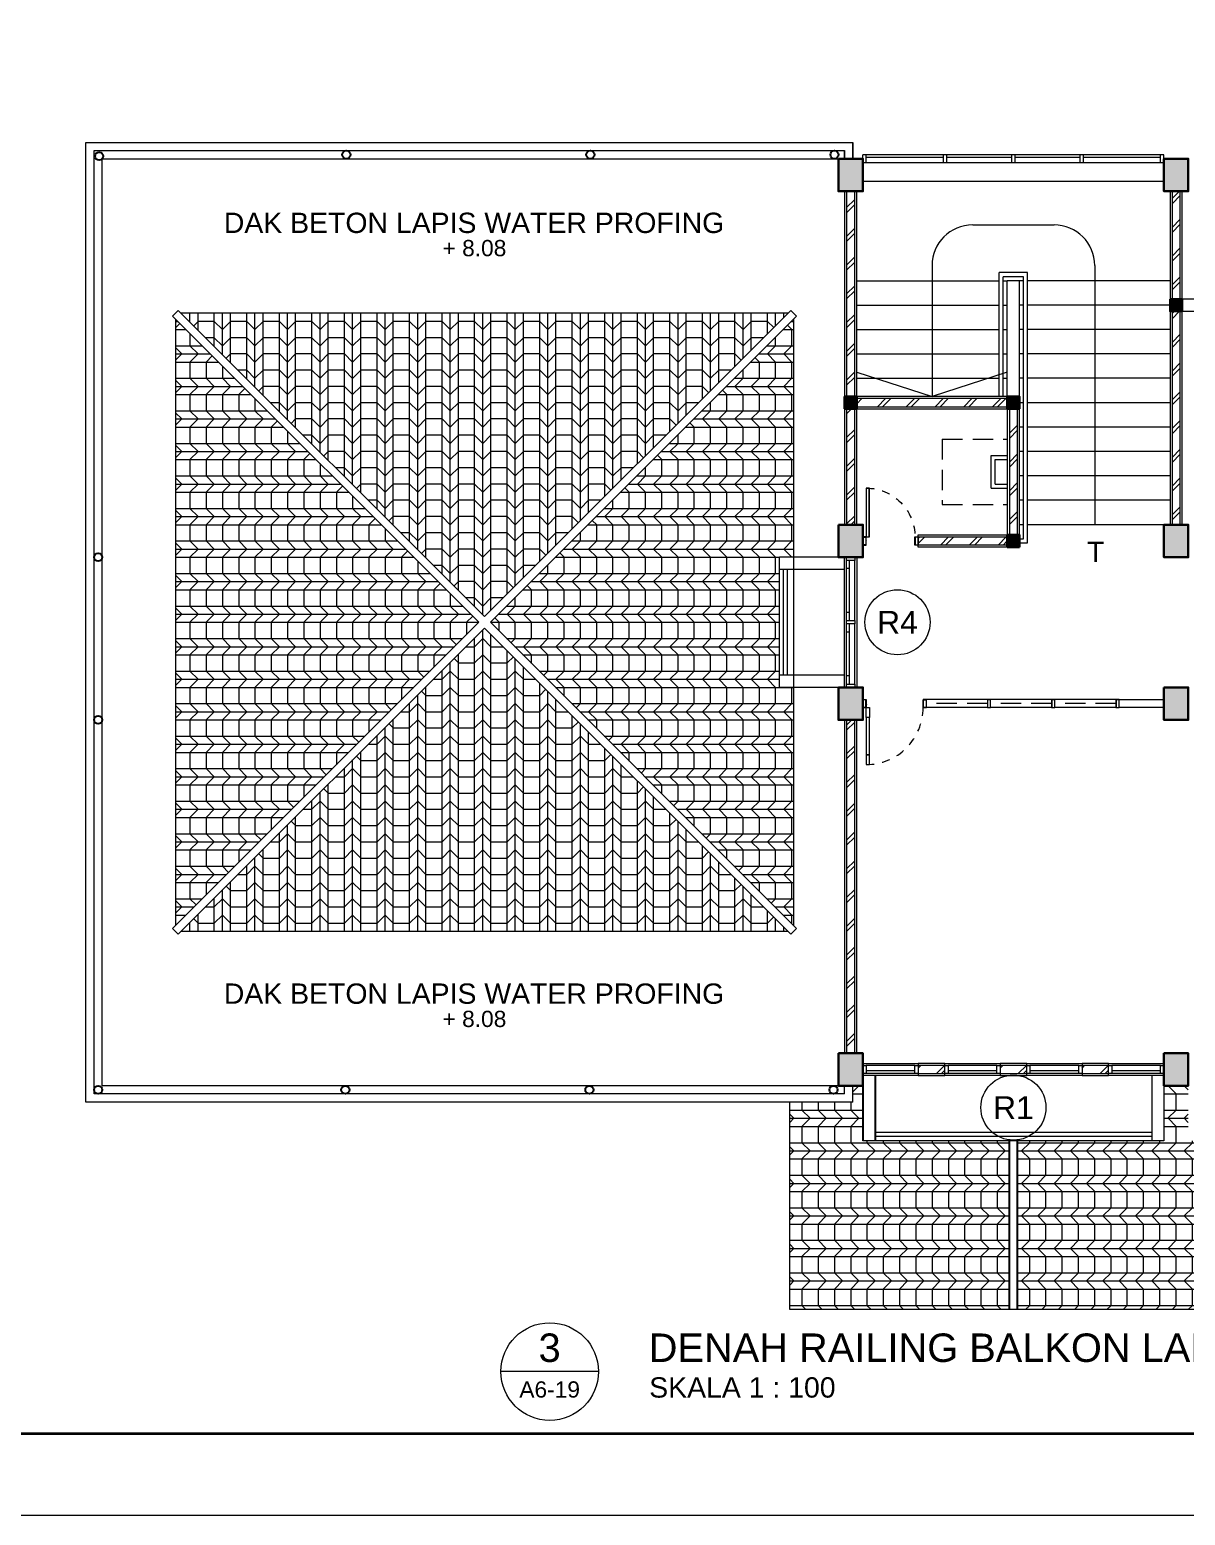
# Model space of a CAD drawing. Header units: millimetres. Extents: x -11 to 1625, y -267 to 180.
# Drawn here: x 939.79 to 953.99, y -267 to -248.73 of the extents above; entities that cross this region are included whole.
import ezdxf
from ezdxf.enums import TextEntityAlignment as Align

# ---------------------------------------------------------------- set-up
doc = ezdxf.new("R2010")
doc.units = ezdxf.units.MM
doc.linetypes.add('HIDDEN', pattern=[0.375, 0.25, -0.125])
for name, color, linetype, lineweight in [('ars', 11, 'Continuous', 5), ('atap', 7, 'Continuous', 20), ('dinding', 5, 'Continuous', 15), ('GRS KOP', 1, 'Continuous', 35), ('KOLOM', 1, 'Continuous', 30), ('kop', 7, 'Continuous', 20), ('kus', 63, 'Continuous', 15), ('lan', 7, 'Continuous', 15), ('not', 7, 'Continuous', 20), ('PARTISI', 190, 'Continuous', 9), ('SANITAIR', 4, 'Continuous', 5), ('sol kol', 8, 'Continuous', 0), ('tem', 5, 'Continuous', 20)]:
    doc.layers.add(name, color=color, linetype=linetype, lineweight=lineweight)
doc.styles.add('BARU', font='complex.shx')
doc.styles.add('S', font='SIMPLEX', dxfattribs={"width": 1.1})
doc.styles.get("Standard").update_dxf_attribs({"font": 'ARIALUNI.TTF'})
pattern_1 = [(45, (953.879, -261.71834), (-0.1767767, 0.1767767), []), (45, (953.9415, -261.71834), (-0.1767767, 0.1767767), [])]

# ---------------------------------------------------------------- blocks, each defined once
blk = doc.blocks.new('kop')
at = {"layer": 'GRS KOP'}
blk.add_lwpolyline([(1, 54), (83, 54), (83, 1), (1, 1)], close=True, dxfattribs=at)
at = {"layer": 'kop', "color": 7}
blk.add_line((0, 0), (84, 0), dxfattribs=at)
at = {"layer": 'kop', "style": 'BARU', "flags": 4}
for p, height in [((73.8, 5.4), 0.35), ((80.303, 5.382), 0.25), ((73.8, 4.9), 0.35), ((80.303, 4.882), 0.25), ((73.8, 4.4), 0.35), ((80.303, 4.382), 0.25)]:
    blk.add_attdef('-', p, '', height=height, dxfattribs=at)
at = {"layer": 'kop', "flags": 4}
for tag, p in [('AR-00', (78.057, 2.648)), ('00', (81.238, 2.647))]:
    blk.add_attdef(tag, text='', height=0.35, dxfattribs=at).set_placement(p, align=Align.MIDDLE)
blk = doc.blocks.new('Ndtpd')
blk.add_line((0.747, 0), (-0.747, 0))
blk.add_circle((0, 0), 0.747)
at = {"flags": 4}
for tag, height, p in [('NO', 0.5, (0, 0.148)), ('NOLBR', 0.3, (0, -0.398))]:
    blk.add_attdef(tag, text='', height=height, dxfattribs=at).set_placement(p, align=Align.CENTER)
for tag, p, height in [('NDTPD', (1.516, 0.148), 0.5), ('SKALA', (1.523, -0.398), 0.3)]:
    blk.add_attdef(tag, p, '', height=height, dxfattribs=at)
blk = doc.blocks.new('K1')
at = {"layer": 'KOLOM'}
blk.add_lwpolyline([(0.2, 0.15), (-0.2, 0.15), (-0.2, -0.15), (0.2, -0.15), (0.2, 0.15)], dxfattribs=at)
blk = doc.blocks.new('KP')
at = {"layer": 'KOLOM'}
blk.add_lwpolyline([(0.075, -0.075), (-0.075, -0.075), (-0.075, 0.075), (0.075, 0.075), (0.075, -0.075)], dxfattribs=at)
blk = doc.blocks.new('P 70')
at = {"linetype": 'HIDDEN', "ltscale": 0.3}
blk.add_lwpolyline([(-0.74, 0.1, -0.414214), (-0.04, 0.8, -1.303225)], format="xyb", dxfattribs=at)
for points in [[(-0.04, 0.8), (-0.08, 0.8), (-0.08, 0.68), (-0.04, 0.68)], [(-0.04, 0.68), (-0.08, 0.68), (-0.08, 0.22), (-0.04, 0.22)], [(-0.04, 0.1), (-0.08, 0.1), (-0.08, 0.22), (-0.04, 0.22)], [(-0.735, 0.06), (-0.74, 0.06), (-0.74, 0.061), (-0.74, 0.1), (-0.78, 0.1), (-0.78, 0), (-0.74, 0), (-0.74, 0.056), (-0.735, 0.058)], [(-0.742, 0.002), (-0.778, 0.002), (-0.778, 0.098), (-0.742, 0.098)], [(-0.045, 0.06), (-0.04, 0.06), (-0.04, 0.061), (-0.04, 0.1), (0, 0.1), (0, 0), (-0.04, 0), (-0.04, 0.056), (-0.045, 0.058)], [(-0.038, 0.002), (-0.002, 0.002), (-0.002, 0.098), (-0.038, 0.098)]]:
    blk.add_lwpolyline(points, close=True)
blk = doc.blocks.new('P 60')
at = {"linetype": 'HIDDEN', "ltscale": 0.3}
blk.add_lwpolyline([(-0.64, 0.1, -0.414214), (-0.04, 0.7, -1.303225)], format="xyb", dxfattribs=at)
for points in [[(-0.04, 0.7), (-0.04, 0.1), (-0.08, 0.1), (-0.08, 0.7)], [(-0.042, 0.698), (-0.042, 0.102), (-0.078, 0.102), (-0.078, 0.698)], [(-0.635, 0.06), (-0.64, 0.06), (-0.64, 0.061), (-0.64, 0.1), (-0.68, 0.1), (-0.68, 0), (-0.64, 0), (-0.64, 0.056), (-0.635, 0.058)], [(-0.642, 0.002), (-0.678, 0.002), (-0.678, 0.098), (-0.642, 0.098)], [(-0.045, 0.06), (-0.04, 0.06), (-0.04, 0.061), (-0.04, 0.1), (0, 0.1), (0, 0), (-0.04, 0), (-0.04, 0.056), (-0.045, 0.058)], [(-0.038, 0.002), (-0.002, 0.002), (-0.002, 0.098), (-0.038, 0.098)]]:
    blk.add_lwpolyline(points, close=True)
blk = doc.blocks.new('NOTASI RUANG')
at = {"layer": 'not'}
for height, p in [(0.26, (-0.011, 0.3)), (0.175, (-0.009, -0.017))]:
    blk.add_attdef('RUANG', text='', height=height, dxfattribs=at).set_placement(p, align=Align.MIDDLE_CENTER)
blk = doc.blocks.new('NAV')
blk.add_circle((0, -0.4), 0.4)
at = {"style": 'S', "width": 0.75, "flags": 4}
blk.add_attdef('AV', text='', height=0.3, dxfattribs=at).set_placement((0, -0.4), align=Align.MIDDLE)

msp = doc.modelspace()

# ---------------------------------------------------------------- hatches: boundary and pattern name
at = {"layer": 'ars'}
h = msp.add_hatch(dxfattribs=at)
h.set_pattern_fill('TEMBOK', color=256, scale=0.25)
h.set_pattern_definition(pattern_1)
h.paths.add_polyline_path([(949.9289946, -254.8183363), (949.9289946, -250.7183363), (949.8289946, -250.7183363), (949.8289946, -254.8183363)])
h = msp.add_hatch(dxfattribs=at)
h.set_pattern_fill('TEMBOK', color=256, scale=0.25)
h.set_pattern_definition(pattern_1)
h.paths.add_polyline_path([(953.9289946, -252.0433363), (953.9289946, -250.7183363), (953.8289946, -250.7183363), (953.8289946, -252.0433363)])
h = msp.add_hatch(dxfattribs=at)
h.set_pattern_fill('PLENTONG', color=256, scale=0.1, angle=270)
h.set_pattern_definition([(0, (902.55652, -287.81857), (1e-16, 0.4), []), (0, (902.55652, -287.91857), (1e-16, 0.4), []), (0, (902.55652, -288.01857), (1e-16, 0.4), []), (315, (902.55652, -287.81857), (0.2, -5e-17), [0.1414214, -0.424264]), (45, (902.55652, -288.01857), (-0.2, 5e-17), [0.1414214, -0.424264]), (270, (902.55652, -288.01857), (0.2, -4e-17), [0.2, -0.2])])
h.paths.add_polyline_path([(941.5789946, -259.7476256), (945.308284, -256.0183363), (941.5789946, -252.289047)])
h = msp.add_hatch(dxfattribs=at)
h.set_pattern_fill('PLENTONG', color=256, scale=0.1, angle=180)
h.set_pattern_definition([(270, (902.65652, -287.91857), (0.4, -7e-17), []), (270, (902.55652, -287.91857), (0.4, -7e-17), []), (270, (902.45652, -287.91857), (0.4, -7e-17), []), (225, (902.65652, -287.91857), (-4e-17, -0.2), [0.1414214, -0.4242641]), (315, (902.45652, -287.91857), (4e-17, 0.2), [0.1414214, -0.4242641]), (180, (902.45652, -287.91857), (-2e-17, -0.2), [0.2, -0.2])])
h.paths.add_polyline_path([(941.6497053, -252.2183363), (945.3789946, -255.9476256), (949.108284, -252.2183363)])
h = msp.add_hatch(dxfattribs=at)
h.set_pattern_fill('PLENTONG', color=256, scale=0.1, angle=90)
h.set_pattern_definition([(180, (902.55652, -288.01857), (-5e-17, -0.4), []), (180, (902.55652, -287.91857), (-5e-17, -0.4), []), (180, (902.55652, -287.81857), (-5e-17, -0.4), []), (135, (902.55652, -288.01857), (-0.2, 2e-17), [0.1414214, -0.4242641]), (225, (902.55652, -287.81857), (0.2, -2e-17), [0.1414214, -0.4242641]), (90, (902.55652, -287.81857), (-0.2, 1e-17), [0.2, -0.2])])
h.paths.add_polyline_path([(945.4497053, -256.0183363), (949.1789946, -259.7476256), (949.1789946, -256.8183363), (949.0039946, -256.8183363), (949.0039946, -255.2183363), (949.1789946, -255.2183363), (949.1789946, -252.289047)])
h = msp.add_hatch(dxfattribs=at)
h.set_pattern_fill('TEMBOK', color=256, scale=0.25)
h.set_pattern_definition(pattern_1)
h.paths.add_polyline_path([(953.8289946, -252.1933363), (953.8289946, -254.8183363), (953.9289946, -254.8183363), (953.9289946, -252.1933363)])
h = msp.add_hatch(dxfattribs=at)
h.set_pattern_fill('TEMBOK', color=256, scale=0.25)
h.set_pattern_definition(pattern_1)
h.paths.add_polyline_path([(951.8039946, -253.2683363), (949.9539946, -253.2683363), (949.9539946, -253.3683363), (951.8039946, -253.3683363)])
h = msp.add_hatch(dxfattribs=at)
h.set_pattern_fill('TEMBOK', color=256, scale=0.25)
h.set_pattern_definition([(45, (953.704, -261.71834), (-0.176777, 0.176777), []), (45, (953.7665, -261.71834), (-0.176777, 0.176777), [])])
h.paths.add_polyline_path([(951.9289946, -254.9433363), (951.9289946, -253.3933363), (951.8289946, -253.3933363), (951.8289946, -254.9433363)])
h = msp.add_hatch(dxfattribs=at)
h.set_pattern_fill('TEMBOK', color=256, scale=0.25)
h.set_pattern_definition(pattern_1)
h.paths.add_polyline_path([(951.8039946, -255.0683363), (950.7089946, -255.0683363), (950.7089946, -254.9683363), (951.8039946, -254.9683363)])
h = msp.add_hatch(dxfattribs=at)
h.set_pattern_fill('PLENTONG', color=256, scale=0.1)
h.set_pattern_definition([(90, (902.45652, -287.91857), (-0.4, 2e-17), []), (90, (902.55652, -287.91857), (-0.4, 2e-17), []), (90, (902.65652, -287.91857), (-0.4, 2e-17), []), (45, (902.45652, -287.91857), (1e-17, 0.2), [0.1414214, -0.424264]), (135, (902.65652, -287.91857), (-1e-17, -0.2), [0.1414214, -0.424264]), (0, (902.65652, -287.91857), (0, 0.2), [0.2, -0.2])])
h.paths.add_polyline_path([(941.6497053, -259.8183363), (949.108284, -259.8183363), (945.3789946, -256.089047)])
h = msp.add_hatch(dxfattribs=at)
h.set_pattern_fill('TEMBOK', color=256, scale=0.25)
h.set_pattern_definition(pattern_1)
h.paths.add_polyline_path([(949.9289946, -261.3183363), (949.9289946, -257.2183363), (949.8289946, -257.2183363), (949.8289946, -261.3183363)])
h = msp.add_hatch(dxfattribs=at)
h.set_pattern_fill('TEMBOK', color=256, scale=0.25)
h.set_pattern_definition([(45, (946.579, -263.09334), (-0.176777, 0.176777), []), (45, (946.6415, -263.09334), (-0.176777, 0.176777), [])])
h.paths.add_polyline_path([(951.0356613, -261.4683363), (950.7089946, -261.4683363), (950.7089946, -261.5683363), (951.0356613, -261.5683363)])
h = msp.add_hatch(dxfattribs=at)
h.set_pattern_fill('TEMBOK', color=256, scale=0.25)
h.set_pattern_definition([(45, (947.58566, -263.09334), (-0.176777, 0.176777), []), (45, (947.64816, -263.09334), (-0.176777, 0.176777), [])])
h.paths.add_polyline_path([(952.042328, -261.4683363), (951.7156613, -261.4683363), (951.7156613, -261.5683363), (952.042328, -261.5683363)])
h = msp.add_hatch(dxfattribs=at)
h.set_pattern_fill('TEMBOK', color=256, scale=0.25)
h.set_pattern_definition([(45, (948.59233, -263.09334), (-0.176777, 0.176777), []), (45, (948.65483, -263.09334), (-0.176777, 0.176777), [])])
h.paths.add_polyline_path([(953.0489946, -261.4683363), (952.722328, -261.4683363), (952.722328, -261.5683363), (953.0489946, -261.5683363)])
h = msp.add_hatch(dxfattribs=at)
h.set_pattern_fill('PLENTONG', color=256, scale=0.1, angle=270)
h.set_pattern_definition([(0, (953.879, -261.61834), (1e-16, 0.4), []), (0, (953.879, -261.71834), (1e-16, 0.4), []), (0, (953.879, -261.81834), (1e-16, 0.4), []), (315, (953.879, -261.61834), (0.2, -5e-17), [0.141421, -0.424264]), (45, (953.879, -261.81834), (-0.2, 5e-17), [0.141421, -0.424264]), (270, (953.879, -261.81834), (0.2, -4e-17), [0.2, -0.2])])
h.paths.add_polyline_path([(950.0289946, -262.3933363), (950.0289946, -261.7183363), (949.9039946, -261.7183363), (949.9039946, -261.9183363), (949.1289946, -261.9183363), (949.1289946, -264.4683363), (951.8289946, -264.4683363), (951.8289946, -262.3933363)])
h = msp.add_hatch(dxfattribs=at)
h.set_pattern_fill('PLENTONG', color=256, scale=0.1, angle=90)
h.set_pattern_definition([(180, (953.879, -261.81834), (-5e-17, -0.4), []), (180, (953.879, -261.71834), (-5e-17, -0.4), []), (180, (953.879, -261.61834), (-5e-17, -0.4), []), (135, (953.879, -261.81834), (-0.2, 2e-17), [0.141421, -0.424264]), (225, (953.879, -261.61834), (0.2, -2e-17), [0.141421, -0.424264]), (90, (953.879, -261.61834), (-0.2, 1e-17), [0.2, -0.2])])
h.paths.add_polyline_path([(953.7289946, -262.3933363), (951.9289946, -262.3933363), (951.9289946, -264.4683363), (954.6289946, -264.4683363), (954.6289946, -262.3933363), (954.0289946, -262.3933363), (954.0289946, -261.7183363), (953.7289946, -261.7183363)])
at = {"layer": 'sol kol'}
for points in [[(949.7289946, -250.3183363), (949.7289946, -250.7183363), (950.0289946, -250.7183363), (950.0289946, -250.3183363)], [(953.7289946, -250.3183363), (953.7289946, -250.7183363), (954.0289946, -250.7183363), (954.0289946, -250.3183363)], [(953.8039946, -252.0433363), (953.9539946, -252.0433363), (953.9539946, -252.1933363), (953.8039946, -252.1933363)], [(949.9539946, -253.3933363), (949.8039946, -253.3933363), (949.8039946, -253.2433363), (949.9539946, -253.2433363)], [(951.9539946, -253.3933363), (951.8039946, -253.3933363), (951.8039946, -253.2433363), (951.9539946, -253.2433363)], [(949.7289946, -254.8183363), (949.7289946, -255.2183363), (950.0289946, -255.2183363), (950.0289946, -254.8183363)], [(953.7289946, -254.8183363), (953.7289946, -255.2183363), (954.0289946, -255.2183363), (954.0289946, -254.8183363)], [(951.9539946, -255.0933363), (951.8039946, -255.0933363), (951.8039946, -254.9433363), (951.9539946, -254.9433363)], [(949.7289946, -256.8183363), (949.7289946, -257.2183363), (950.0289946, -257.2183363), (950.0289946, -256.8183363)], [(953.7289946, -256.8183363), (953.7289946, -257.2183363), (954.0289946, -257.2183363), (954.0289946, -256.8183363)], [(949.7289946, -261.3183363), (949.7289946, -261.7183363), (950.0289946, -261.7183363), (950.0289946, -261.3183363)], [(953.7289946, -261.3183363), (953.7289946, -261.7183363), (954.0289946, -261.7183363), (954.0289946, -261.3183363)]]:
    msp.add_hatch(color=256, dxfattribs=at).paths.add_polyline_path(points)

# ---------------------------------------------------------------- linework, layer by layer
for p, q in [((950.1789946, -261.5933363), (950.1789946, -262.3933363)), ((950.0289946, -261.7183363), (950.0289946, -262.3933363)), ((951.8289946, -264.4683363), (951.8289946, -262.3933363)), ((951.9289946, -264.4683363), (951.9289946, -262.3933363))]:
    msp.add_line(p, q)
for centre in [(940.6406544, -250.2862423), (943.6789946, -250.2683363), (946.6789946, -250.2683363), (949.6789946, -250.2683363), (949.6789946, -250.2683363), (940.6289946, -255.2183363), (940.6289946, -257.2183363), (940.6289946, -261.7683363), (943.6673349, -261.7683363), (946.6673349, -261.7683363), (949.6673349, -261.7683363)]:
    msp.add_circle(centre, 0.05)
at = {"layer": 'ars'}
for p, q in [((952.0539946, -251.7183363), (951.7039946, -251.7183363)), ((951.7039946, -253.2433363), (951.7039946, -251.7183363)), ((952.0539946, -255.0433363), (952.0539946, -251.7183363)), ((952.0039946, -251.7683363), (951.7539946, -251.7683363)), ((951.7539946, -253.2433363), (951.7539946, -251.7683363)), ((952.0039946, -254.9933363), (952.0039946, -251.7683363)), ((951.9539946, -254.9933363), (952.0039946, -254.9933363)), ((951.9539946, -255.0433363), (952.0539946, -255.0433363))]:
    msp.add_line(p, q, dxfattribs=at)
for points in [[(949.9289946, -254.8183363), (949.9289946, -250.7183363), (949.8289946, -250.7183363), (949.8289946, -254.8183363)], [(953.9289946, -252.0433363), (953.9289946, -250.7183363), (953.8289946, -250.7183363), (953.8289946, -252.0433363)], [(953.8289946, -252.1933363), (953.8289946, -254.8183363), (953.9289946, -254.8183363), (953.9289946, -252.1933363)], [(951.8039946, -253.2683363), (949.9539946, -253.2683363), (949.9539946, -253.3683363), (951.8039946, -253.3683363)], [(951.9289946, -254.9433363), (951.9289946, -253.3933363), (951.8289946, -253.3933363), (951.8289946, -254.9433363)], [(951.8039946, -255.0683363), (950.7089946, -255.0683363), (950.7089946, -254.9683363), (951.8039946, -254.9683363)], [(949.9289946, -261.3183363), (949.9289946, -257.2183363), (949.8289946, -257.2183363), (949.8289946, -261.3183363)], [(951.0356613, -261.4683363), (950.7089946, -261.4683363), (950.7089946, -261.5683363), (951.0356613, -261.5683363)], [(952.042328, -261.4683363), (951.7156613, -261.4683363), (951.7156613, -261.5683363), (952.042328, -261.5683363)], [(953.0489946, -261.4683363), (952.722328, -261.4683363), (952.722328, -261.5683363), (953.0489946, -261.5683363)]]:
    msp.add_lwpolyline(points, close=True, dxfattribs=at)
for points in [[(949.0539946, -256.6683363), (949.0539946, -255.3683363)], [(949.1039946, -256.6683363), (949.1039946, -255.3683363)], [(953.5789946, -262.2933363), (950.1789946, -262.2933363)], [(953.5789946, -262.3433363), (950.1789946, -262.3433363)]]:
    msp.add_lwpolyline(points, dxfattribs=at)
at = {"layer": 'atap', "linetype": 'Continuous'}
for p, q in [((941.61435, -252.182981), (941.5436393, -252.2536916)), ((941.5436393, -252.2536916), (945.308284, -256.0183363)), ((941.61435, -252.182981), (945.3789946, -255.9476256)), ((945.3789946, -255.9476256), (949.1436393, -252.182981)), ((945.4497053, -256.0183363), (949.21435, -252.2536916)), ((941.5436393, -259.782981), (945.308284, -256.0183363)), ((941.61435, -259.8536916), (945.3789946, -256.089047)), ((945.3789946, -256.089047), (949.1436393, -259.8536916)), ((945.4497053, -256.0183363), (949.21435, -259.782981))]:
    msp.add_line(p, q, dxfattribs=at)
at = {"layer": 'atap'}
for p, q in [((949.21435, -252.2536916), (949.1436393, -252.182981)), ((941.61435, -259.8536916), (941.5436393, -259.782981)), ((949.1436393, -259.8536916), (949.21435, -259.782981))]:
    msp.add_line(p, q, dxfattribs=at)
at = {"layer": 'atap', "linetype": 'Continuous'}
for points in [[(941.5789946, -252.289047), (941.5789946, -259.7476256)], [(949.108284, -252.2183363), (941.6497053, -252.2183363)], [(949.1789946, -259.7476256), (949.1789946, -252.289047)], [(941.6497053, -259.8183363), (949.108284, -259.8183363)]]:
    msp.add_lwpolyline(points, dxfattribs=at)
at = {"layer": 'dinding'}
for p, q in [((940.4789946, -261.9183363), (940.4789946, -250.1183363)), ((940.4789946, -250.1183363), (949.9039946, -250.1183363)), ((940.5789946, -261.8183363), (940.5789946, -250.2183363)), ((940.5789946, -250.2183363), (949.8039946, -250.2183363)), ((949.8039946, -250.2183363), (949.8039946, -250.3183363)), ((949.8039946, -250.3183363), (949.8039946, -250.2183363)), ((949.9039946, -250.1183363), (949.9039946, -250.3183363)), ((949.9039946, -250.3183363), (949.9039946, -250.1183363)), ((949.8039946, -261.8183363), (949.8039946, -261.7183363)), ((949.9039946, -261.9183363), (949.9039946, -261.7183363)), ((949.9039946, -261.9183363), (940.4789946, -261.9183363)), ((949.8039946, -261.8183363), (940.5789946, -261.8183363))]:
    msp.add_line(p, q, dxfattribs=at)
for points in [[(949.9539946, -254.8183363), (949.9539946, -250.7183363), (949.8039946, -250.7183363), (949.8039946, -254.8183363)], [(953.9539946, -252.0433363), (953.9539946, -250.7183363), (953.8039946, -250.7183363), (953.8039946, -252.0433363)], [(953.8039946, -252.1933363), (953.8039946, -254.8183363), (953.9539946, -254.8183363), (953.9539946, -252.1933363)], [(951.8039946, -253.2433363), (949.9539946, -253.2433363), (949.9539946, -253.3933363), (951.8039946, -253.3933363)], [(951.9539946, -254.9433363), (951.9539946, -253.3933363), (951.8039946, -253.3933363), (951.8039946, -254.9433363)], [(951.8039946, -255.0933363), (950.7089946, -255.0933363), (950.7089946, -254.9433363), (951.8039946, -254.9433363)], [(949.9539946, -261.3183363), (949.9539946, -257.2183363), (949.8039946, -257.2183363), (949.8039946, -261.3183363)], [(951.0356613, -261.4433363), (950.7089946, -261.4433363), (950.7089946, -261.5933363), (951.0356613, -261.5933363)], [(952.042328, -261.4433363), (951.7156613, -261.4433363), (951.7156613, -261.5933363), (952.042328, -261.5933363)], [(953.0489946, -261.4433363), (952.722328, -261.4433363), (952.722328, -261.5933363), (953.0489946, -261.5933363)]]:
    msp.add_lwpolyline(points, close=True, dxfattribs=at)
at = {"layer": 'kus'}
for p, q in [((953.7289946, -250.2683363), (950.0289946, -250.2683363)), ((950.0289946, -250.3683363), (950.0289946, -250.2683363)), ((950.0689946, -250.3683363), (950.0689946, -250.2683363)), ((951.0189946, -250.3683363), (951.0189946, -250.2683363)), ((951.0589946, -250.3683363), (951.0589946, -250.2683363)), ((951.8589946, -250.3683363), (951.8589946, -250.2683363)), ((951.8989946, -250.3683363), (951.8989946, -250.2683363)), ((952.6989946, -250.3683363), (952.6989946, -250.2683363)), ((952.7389946, -250.3683363), (952.7389946, -250.2683363)), ((953.6889946, -250.3683363), (953.6889946, -250.2683363)), ((953.7289946, -250.3683363), (953.7289946, -250.2683363)), ((953.7289946, -250.3683363), (950.0289946, -250.3683363)), ((951.0189946, -250.3033363), (950.0689946, -250.3033363)), ((951.8589946, -250.3033363), (951.0589946, -250.3033363)), ((952.6989946, -250.3033363), (951.8989946, -250.3033363)), ((953.6889946, -250.3033363), (952.7389946, -250.3033363)), ((949.8289946, -255.9983363), (949.8289946, -255.2583363)), ((949.8639946, -255.3583363), (949.8289946, -255.3583363)), ((949.8639946, -255.9983363), (949.8639946, -255.2583363)), ((949.9289946, -255.9983363), (949.9289946, -255.2583363)), ((949.8639946, -255.8983363), (949.8289946, -255.8983363)), ((949.8289946, -256.7783363), (949.8289946, -256.0383363)), ((949.8639946, -256.7783363), (949.8639946, -256.0383363)), ((949.9289946, -256.7783363), (949.9289946, -256.0383363)), ((949.8639946, -256.1383363), (949.8289946, -256.1383363)), ((949.8639946, -256.6783363), (949.8289946, -256.6783363)), ((951.5589946, -256.9683363), (950.8089946, -256.9683363)), ((952.3489946, -256.9683363), (951.5989946, -256.9683363)), ((953.1389946, -256.9683363), (952.3889946, -256.9683363)), ((951.5589946, -257.0683363), (950.8089946, -257.0683363)), ((952.3489946, -257.0683363), (951.5989946, -257.0683363)), ((953.1389946, -257.0683363), (952.3889946, -257.0683363)), ((950.6689946, -261.4683363), (950.0689946, -261.4683363)), ((950.6689946, -261.5333363), (950.0689946, -261.5333363)), ((950.6689946, -261.5683363), (950.0689946, -261.5683363)), ((951.6756613, -261.4683363), (951.0756613, -261.4683363)), ((951.6756613, -261.5333363), (951.0756613, -261.5333363)), ((951.6756613, -261.5683363), (951.0756613, -261.5683363)), ((952.682328, -261.4683363), (952.082328, -261.4683363)), ((952.682328, -261.5333363), (952.082328, -261.5333363)), ((952.682328, -261.5683363), (952.082328, -261.5683363)), ((953.6889946, -261.4683363), (953.0889946, -261.4683363)), ((953.6889946, -261.5333363), (953.0889946, -261.5333363)), ((953.6889946, -261.5683363), (953.0889946, -261.5683363))]:
    msp.add_line(p, q, dxfattribs=at)
at = {"layer": 'kus', "linetype": 'HIDDEN'}
for p, q in [((951.5589946, -257.0183363), (950.8089946, -257.0183363)), ((952.3489946, -257.0183363), (951.5989946, -257.0183363)), ((953.1389946, -257.0183363), (952.3889946, -257.0183363))]:
    msp.add_line(p, q, dxfattribs=at)
at = {"layer": 'kus'}
for points in [[(949.8289946, -255.2583363), (949.8289946, -255.2183363), (949.9289946, -255.2183363), (949.9289946, -255.2583363)], [(949.8289946, -256.0383363), (949.8289946, -255.9983363), (949.9289946, -255.9983363), (949.9289946, -256.0383363)], [(949.8289946, -256.8183363), (949.8289946, -256.7783363), (949.9289946, -256.7783363), (949.9289946, -256.8183363)], [(951.5589946, -257.0683363), (951.5989946, -257.0683363), (951.5989946, -256.9683363), (951.5589946, -256.9683363)], [(951.5609946, -257.0663363), (951.5969946, -257.0663363), (951.5969946, -256.9703363), (951.5609946, -256.9703363)], [(952.3489946, -257.0683363), (952.3889946, -257.0683363), (952.3889946, -256.9683363), (952.3489946, -256.9683363)], [(952.3509946, -257.0663363), (952.3869946, -257.0663363), (952.3869946, -256.9703363), (952.3509946, -256.9703363)], [(953.1389946, -257.0683363), (953.1789946, -257.0683363), (953.1789946, -256.9683363), (953.1389946, -256.9683363)], [(953.1409946, -257.0663363), (953.1769946, -257.0663363), (953.1769946, -256.9703363), (953.1409946, -256.9703363)], [(950.0689946, -261.5683363), (950.0289946, -261.5683363), (950.0289946, -261.4683363), (950.0689946, -261.4683363)], [(950.7089946, -261.5683363), (950.6689946, -261.5683363), (950.6689946, -261.4683363), (950.7089946, -261.4683363)], [(951.0756613, -261.5683363), (951.0356613, -261.5683363), (951.0356613, -261.4683363), (951.0756613, -261.4683363)], [(951.7156613, -261.5683363), (951.6756613, -261.5683363), (951.6756613, -261.4683363), (951.7156613, -261.4683363)], [(952.082328, -261.5683363), (952.042328, -261.5683363), (952.042328, -261.4683363), (952.082328, -261.4683363)], [(952.722328, -261.5683363), (952.682328, -261.5683363), (952.682328, -261.4683363), (952.722328, -261.4683363)], [(953.0889946, -261.5683363), (953.0489946, -261.5683363), (953.0489946, -261.4683363), (953.0889946, -261.4683363)], [(953.7289946, -261.5683363), (953.6889946, -261.5683363), (953.6889946, -261.4683363), (953.7289946, -261.4683363)]]:
    msp.add_lwpolyline(points, close=True, dxfattribs=at)
at = {"layer": 'lan'}
for p, q in [((950.0289946, -250.5933363), (953.7289946, -250.5933363)), ((951.3789946, -251.1308363), (952.3789946, -251.1308363)), ((950.8789946, -251.6308363), (950.8789946, -253.2433363)), ((952.8789946, -251.6308363), (952.8789946, -254.8183363)), ((949.9539946, -251.8183363), (951.7039946, -251.8183363)), ((951.7539946, -251.8183363), (951.8039946, -251.8183363)), ((951.9539946, -251.8183363), (951.8039946, -251.8183363)), ((951.8039946, -253.2433363), (951.8039946, -251.8183363)), ((952.0039946, -251.8183363), (951.9539946, -251.8183363)), ((951.9539946, -253.2433363), (951.9539946, -251.8183363)), ((953.8039946, -251.8183363), (952.0539946, -251.8183363)), ((949.9539946, -252.1183363), (951.7039946, -252.1183363)), ((951.7539946, -252.1183363), (951.8039946, -252.1183363)), ((952.0039946, -252.1183363), (951.9539946, -252.1183363)), ((953.8039946, -252.1183363), (952.0539946, -252.1183363)), ((949.9539946, -252.4183363), (951.7039946, -252.4183363)), ((951.7539946, -252.4183363), (951.8039946, -252.4183363)), ((952.0039946, -252.4183363), (951.9539946, -252.4183363)), ((953.8039946, -252.4183363), (952.0539946, -252.4183363)), ((949.9539946, -252.7183363), (951.7039946, -252.7183363)), ((951.7539946, -252.7183363), (951.8039946, -252.7183363)), ((952.0039946, -252.7183363), (951.9539946, -252.7183363)), ((953.8039946, -252.7183363), (952.0539946, -252.7183363)), ((949.9539946, -252.9433363), (950.8789946, -253.2433363)), ((949.9539946, -253.0183363), (951.7039946, -253.0183363)), ((951.8039946, -252.9433363), (950.8789946, -253.2433363)), ((951.7539946, -253.0183363), (951.8039946, -253.0183363)), ((952.0039946, -253.0183363), (951.9539946, -253.0183363)), ((953.8039946, -253.0183363), (952.0539946, -253.0183363)), ((952.0039946, -253.3183363), (951.9539946, -253.3183363)), ((953.8039946, -253.3183363), (952.0539946, -253.3183363)), ((952.0039946, -253.6183363), (951.9539946, -253.6183363)), ((953.8039946, -253.6183363), (952.0539946, -253.6183363)), ((952.0039946, -253.9183363), (951.9539946, -253.9183363)), ((953.8039946, -253.9183363), (952.0539946, -253.9183363)), ((951.6039946, -254.3683363), (951.6039946, -253.9683363)), ((951.6039946, -253.9683363), (951.8039946, -253.9683363)), ((951.6539946, -254.3183363), (951.6539946, -254.0183363)), ((951.6539946, -254.0183363), (951.8039946, -254.0183363)), ((952.0039946, -254.2183363), (951.9539946, -254.2183363)), ((953.8039946, -254.2183363), (952.0539946, -254.2183363)), ((951.6039946, -254.3683363), (951.8039946, -254.3683363)), ((951.6539946, -254.3183363), (951.8039946, -254.3183363)), ((952.0039946, -254.5183363), (951.9539946, -254.5183363)), ((953.8039946, -254.5183363), (952.0539946, -254.5183363)), ((952.0039946, -254.8183363), (951.9539946, -254.8183363)), ((953.7289946, -254.8183363), (952.0539946, -254.8183363)), ((949.7289946, -255.2183363), (949.0039946, -255.2183363)), ((949.8039946, -255.3683363), (949.0039946, -255.3683363)), ((949.8039946, -256.6683363), (949.0039946, -256.6683363)), ((953.5789946, -261.5933363), (953.5789946, -262.3933363)), ((953.7289946, -261.7183363), (953.7289946, -262.3933363)), ((949.1289946, -264.4683363), (949.1289946, -261.9183363)), ((954.6289946, -264.4683363), (949.1289946, -264.4683363))]:
    msp.add_line(p, q, dxfattribs=at)
at = {"layer": 'lan', "linetype": 'HIDDEN'}
for p, q in [((951.0039946, -253.7683363), (951.8039946, -253.7683363)), ((951.0039946, -253.7683363), (951.0039946, -254.5683363)), ((951.0039946, -254.5683363), (951.8039946, -254.5683363))]:
    msp.add_line(p, q, dxfattribs=at)
at = {"layer": 'lan'}
for points in [[(954.1239946, -252.0433363), (953.9539946, -252.0433363), (953.9539946, -252.1933363), (954.1239946, -252.1933363)], [(949.8039946, -256.8183363), (949.8039946, -255.2183363), (949.9539946, -255.2183363), (949.9539946, -256.8183363)], [(950.7089946, -261.5933363), (950.0289946, -261.5933363), (950.0289946, -261.4433363), (950.7089946, -261.4433363)], [(951.7156613, -261.5933363), (951.0356613, -261.5933363), (951.0356613, -261.4433363), (951.7156613, -261.4433363)], [(952.722328, -261.5933363), (952.042328, -261.5933363), (952.042328, -261.4433363), (952.722328, -261.4433363)], [(953.7289946, -261.5933363), (953.0489946, -261.5933363), (953.0489946, -261.4433363), (953.7289946, -261.4433363)]]:
    msp.add_lwpolyline(points, close=True, dxfattribs=at)
for points in [[(949.7289946, -256.8183363), (949.0039946, -256.8183363), (949.0039946, -255.2183363)], [(953.7289946, -262.3933363), (950.0289946, -262.3933363)]]:
    msp.add_lwpolyline(points, dxfattribs=at)
for centre, start, end in [((951.3789946, -251.6308363), 90, 180), ((952.3789946, -251.6308363), 0, 90)]:
    msp.add_arc(centre, 0.5, start, end, dxfattribs=at)
at = {"layer": 'PARTISI'}
msp.add_lwpolyline([(953.1789946, -256.9683363), (953.7289946, -256.9683363), (953.7289946, -257.0683363), (953.1789946, -257.0683363)], close=True, dxfattribs=at)
at = {"layer": 'SANITAIR'}
for p, q in [((940.6789946, -261.7183363), (940.6789946, -250.3183363)), ((940.6789946, -250.3183363), (949.7289946, -250.3183363)), ((949.8789946, -261.7183363), (940.6789946, -261.7183363))]:
    msp.add_line(p, q, dxfattribs=at)
at = {"layer": 'tem'}
msp.add_line((951.8039946, -253.7683363), (951.8039946, -254.5683363), dxfattribs=at)

# ---------------------------------------------------------------- block references
ref = msp.add_blockref('NOTASI RUANG', (945.2455817, -251.2958122), dxfattribs=dict(xscale=-0.6323962268195373, yscale=0.6323962268195373, zscale=0.6323962268195373))
ref.add_attrib('RUANG', '+ 8.08', dxfattribs={"layer": 'not', "height": 0.2}).set_placement((945.2542082, -251.4167514), align=Align.MIDDLE_CENTER)
ref.add_attrib('RUANG', 'DAK BETON LAPIS WATER PROFING', dxfattribs={"layer": 'not', "height": 0.25}).set_placement((945.249397, -251.1062278), align=Align.MIDDLE_CENTER)
ref = msp.add_blockref('NOTASI RUANG', (945.2455817, -260.7745702), dxfattribs=dict(xscale=-0.6323962268195373, yscale=0.6323962268195373, zscale=0.6323962268195373))
ref.add_attrib('RUANG', '+ 8.08', dxfattribs={"layer": 'not', "height": 0.2}).set_placement((945.2542082, -260.8955095), align=Align.MIDDLE_CENTER)
ref.add_attrib('RUANG', 'DAK BETON LAPIS WATER PROFING', dxfattribs={"layer": 'not', "height": 0.25}).set_placement((945.249397, -260.5849858), align=Align.MIDDLE_CENTER)
at = {"layer": 'KOLOM'}
for name, p, rotation in [('K1', (949.8789946, -250.5183363), 90), ('K1', (953.8789946, -250.5183363), 90), ('KP', (953.8789946, -252.1183363), 180), ('K1', (949.8789946, -255.0183363), 90), ('K1', (953.8789946, -255.0183363), 90), ('K1', (949.8789946, -257.0183363), 90), ('K1', (953.8789946, -257.0183363), 90), ('K1', (949.8789946, -261.5183363), 90), ('K1', (953.8789946, -261.5183363), 90)]:
    msp.add_blockref(name, p, dxfattribs=dict(at, rotation=rotation))
for p in [(949.8789946, -253.3183363), (951.8789946, -253.3183363), (951.8789946, -255.0183363)]:
    msp.add_blockref('KP', p, dxfattribs=at)
at = {"layer": 'kop'}
msp.add_blockref('kop', (911.2141622, -267), dxfattribs=at)
at = {"layer": 'kus', "xscale": -1}
msp.add_blockref('P 60', (950.0289946, -255.0683363), dxfattribs=at)
at = {"layer": 'kus', "rotation": 180.0000000287168}
msp.add_blockref('P 70', (950.0289946, -256.9683363), dxfattribs=at)
at = {"layer": 'not'}
ref = msp.add_blockref('NAV', (950.4539946, -255.6183363), dxfattribs=at)
ref.add_attrib('AV', 'R4', dxfattribs={"layer": '0', "height": 0.28, "flags": 4}).set_placement((950.4539946, -256.0183363), align=Align.MIDDLE)
ref = msp.add_blockref('NAV', (951.8789946, -261.586878), dxfattribs=at)
ref.add_attrib('AV', 'R1', dxfattribs={"layer": '0', "height": 0.28, "flags": 4}).set_placement((951.8789946, -261.986878), align=Align.MIDDLE)
ref = msp.add_blockref('Ndtpd', (946.1790895, -265.2328996), dxfattribs=dict(at, xscale=0.803212851405533, yscale=0.803212851405533, zscale=0.803212851405533))
ref.add_attrib('NO', '3', dxfattribs={"layer": '0', "height": 0.35, "flags": 4}).set_placement((946.1787623, -265.1143737), align=Align.CENTER)
ref.add_attrib('NDTPD', 'DENAH RAILING BALKON LANTAI 4', (947.3967742, -265.1143737), dxfattribs={"layer": '0', "height": 0.35, "flags": 4})
ref.add_attrib('NOLBR', 'A6-19', dxfattribs={"layer": '0', "height": 0.2, "flags": 4}).set_placement((946.1787623, -265.5528695), align=Align.CENTER)
ref.add_attrib('SKALA', 'SKALA 1 : 100', (947.4025742, -265.5528695), dxfattribs={"layer": '0', "height": 0.25, "flags": 4})

# ---------------------------------------------------------------- texts
at = {"layer": 'not', "insert": (952.7562449, -255.0269), "char_height": 0.25, "attachment_point": 1}
msp.add_mtext_dynamic_manual_height_columns('\\pi0.028836;T', width=0.255660113, gutter_width=12.5, heights=[0], dxfattribs=at)

doc.saveas('drawing.dxf')
